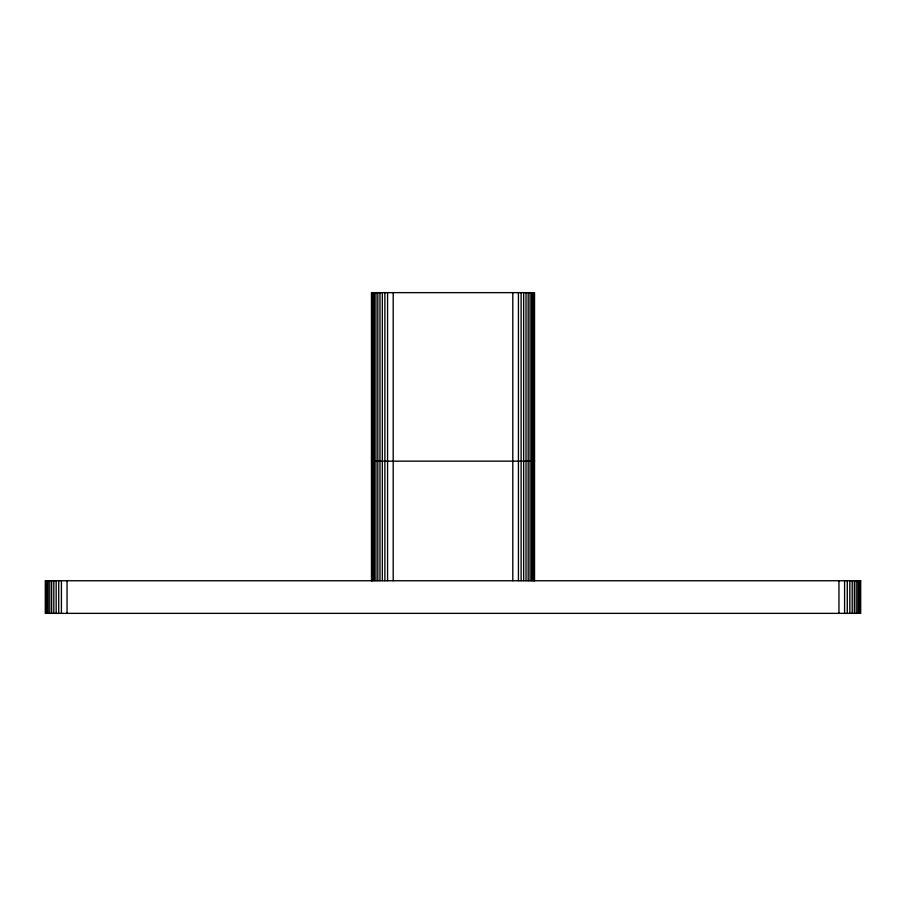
<?xml version="1.0" encoding="UTF-8"?>
<svg xmlns="http://www.w3.org/2000/svg" width="906" height="906" viewBox="0 0 906 906"><rect width="100%" height="100%" fill="white"/><g stroke="black" fill="none" stroke-linecap="round" stroke-linejoin="round"><path stroke-width="1.36" d="M371.46 461.154L534.54 461.154M859.964 580.746L859.964 613.362M859.047 580.746L859.047 613.362M857.789 580.746L857.789 613.362M856.204 580.746L856.204 613.362M854.335 580.746L854.335 613.362M852.195 580.746L852.195 613.362M849.828 580.746L849.828 613.362M847.28 580.746L847.28 613.362M844.585 580.746L844.585 613.362M838.956 580.746L838.956 613.362M534.54 580.871L534.54 292.638L371.46 292.638L371.46 580.871M533.804 292.638L533.804 580.746M532.887 292.638L532.887 580.746M531.629 292.638L531.629 580.746M530.044 292.638L530.044 580.746M528.175 292.638L528.175 580.746M526.035 292.638L526.035 580.746M523.668 292.638L523.668 580.746M521.12 292.638L521.12 580.746M518.425 292.638L518.425 580.746M512.796 292.638L512.796 580.746M393.204 292.638L393.204 580.746M387.575 292.638L387.575 580.746M384.88 292.638L384.88 580.746M382.332 292.638L382.332 580.746M379.965 292.638L379.965 580.746M377.825 292.638L377.825 580.746M375.956 292.638L375.956 580.746M374.371 292.638L374.371 580.746M373.113 292.638L373.113 580.746M372.196 292.638L372.196 580.746M67.044 580.746L67.044 613.362M61.415 580.746L61.415 613.362M58.72 580.746L58.72 613.362M56.172 580.746L56.172 613.362M53.805 580.746L53.805 613.362M51.665 580.746L51.665 613.362M49.796 580.746L49.796 613.362M48.211 580.746L48.211 613.362M46.953 580.746L46.953 613.362M46.036 580.746L46.036 613.362M860.7 580.746L45.3 580.746L45.3 613.362L860.7 613.362L860.7 580.746"/></g></svg>
